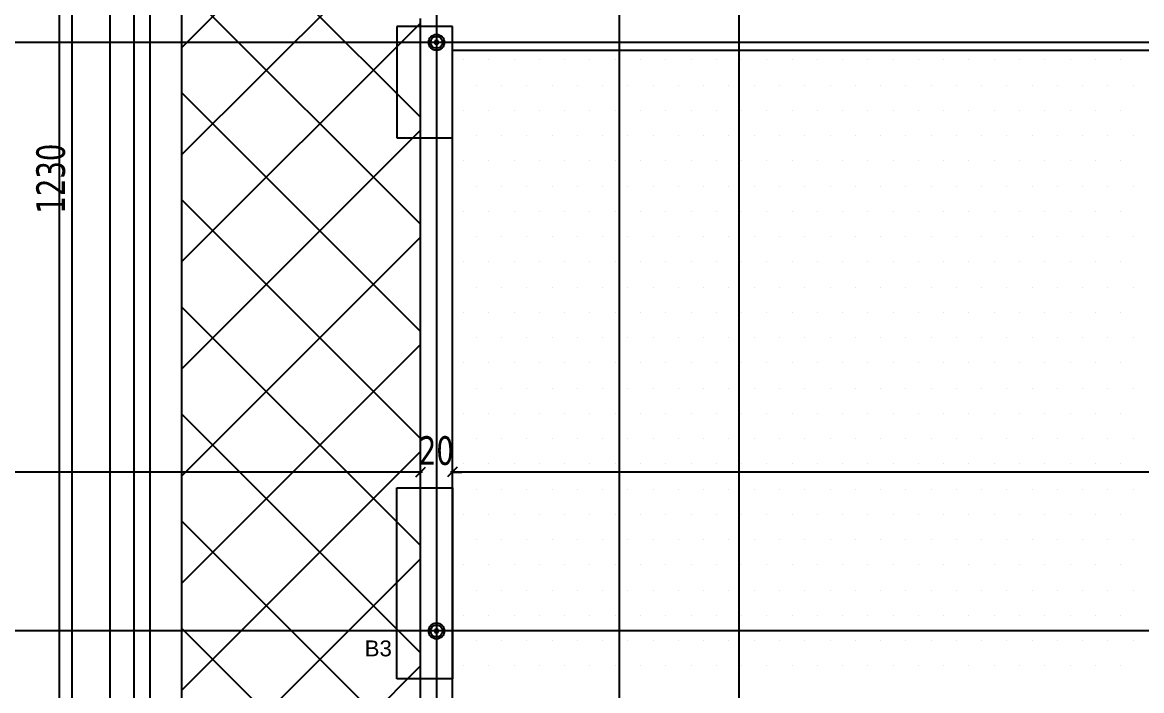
# Model space of a CAD drawing. Header units: millimetres. Extents: x 43168.9 to 43194.6, y -25545.1 to -25543.4.
# Drawn here: x 43179.9368 to 43180.0775, y -25543.9914 to -25543.9074 of the extents above; entities that cross this region are included whole.
import ezdxf

# ---------------------------------------------------------------- set-up
doc = ezdxf.new("R2010")
doc.units = ezdxf.units.MM
doc.header["$LTSCALE"] = 200
for name, pattern in [('DASHDOT', [1, 0.5, -0.25, 0, -0.25]), ('DASHDOT2', [0.5, 0.25, -0.125, 0, -0.125]), ('HIDDEN2', [0.1875, 0.125, -0.0625])]:
    doc.linetypes.add(name, pattern=pattern)
for name, color, linetype in [('aks_sgh', 5, 'DASHDOT2'), ('gor-1_sgh', 232, 'Continuous'), ('gor-2_sgh', 161, 'Continuous'), ('gor-4_sgh', 17, 'Continuous'), ('izd-alt_sgh', 8, 'HIDDEN2'), ('kesitcizgisi_sgh', 22, 'Continuous'), ('olcudis_sgh', 185, 'Continuous'), ('olcuic_sgh', 183, 'Continuous'), ('tarama-zemin_sgh', 197, 'Continuous')]:
    doc.layers.add(name, color=color, linetype=linetype)
doc.styles.add('1-200', font='arial.ttf', dxfattribs={"height": 60})
doc.styles.add('dim', font='VERDANA.TTF', dxfattribs={"width": 0.7})

msp = doc.modelspace()

# ---------------------------------------------------------------- hatches: boundary and pattern name
h = msp.add_hatch(color=256)
edge = h.paths.add_edge_path()
edge.add_arc((43179.98888, -25543.90991), 0.001, 0, 360)
edge = h.paths.add_edge_path(flags=16)
edge.add_arc((43179.98888, -25543.90991), 0.00075, 0, 360)
h = msp.add_hatch(color=256)
edge = h.paths.add_edge_path()
edge.add_arc((43179.98888, -25543.98392), 0.001, 0, 360)
edge = h.paths.add_edge_path(flags=16)
edge.add_arc((43179.98888, -25543.98392), 0.00075, 0, 360)

# ---------------------------------------------------------------- linework, layer by layer
at = {"color": 0, "linetype": 'ByBlock', "lineweight": -2}
for p, q in [((43179.98908, -25543.90971), (43179.98868, -25543.90971)), ((43179.98868, -25543.90971), (43179.98868, -25543.91011)), ((43179.98868, -25543.91011), (43179.98908, -25543.91011)), ((43179.98895, -25543.90984), (43179.98881, -25543.90998)), ((43179.98895, -25543.90998), (43179.98881, -25543.90984)), ((43179.98908, -25543.91011), (43179.98908, -25543.90971)), ((43179.98628, -25543.96454), (43179.98748, -25543.96334)), ((43179.98628, -25543.96454), (43179.98748, -25543.96334)), ((43179.99148, -25543.96334), (43179.99028, -25543.96454)), ((43179.99148, -25543.96334), (43179.99028, -25543.96454)), ((43179.98908, -25543.98372), (43179.98868, -25543.98372)), ((43179.98868, -25543.98372), (43179.98868, -25543.98412)), ((43179.98868, -25543.98412), (43179.98908, -25543.98412)), ((43179.98895, -25543.98385), (43179.98881, -25543.98399)), ((43179.98895, -25543.98399), (43179.98881, -25543.98385)), ((43179.98908, -25543.98412), (43179.98908, -25543.98372))]:
    msp.add_line(p, q, dxfattribs=at)
at = {"color": 0, "linetype": 'Continuous', "lineweight": -2}
for centre, radius in [((43179.98888, -25543.90991), 0.001), ((43179.98888, -25543.90991), 0.00075), ((43179.98888, -25543.98392), 0.001), ((43179.98888, -25543.98392), 0.00075)]:
    msp.add_circle(centre, radius, dxfattribs=at)
at = {"layer": 'aks_sgh'}
for p, q in [((43179.98888, -25543.74092), (43179.98888, -25544.60992)), ((43180.02688, -25543.74092), (43180.02688, -25544.60992)), ((43180.52688, -25543.90991), (43179.72488, -25543.90991)), ((43180.52688, -25543.98392), (43179.72488, -25543.98392))]:
    msp.add_line(p, q, dxfattribs=at)
at = {"layer": 'gor-1_sgh'}
for p, q in [((43179.95288, -25544.04991), (43179.95288, -25543.80392)), ((43179.95688, -25544.04591), (43179.95688, -25543.80392))]:
    msp.add_line(p, q, dxfattribs=at)
at = {"layer": 'gor-2_sgh'}
for p, q in [((43179.95088, -25544.05191), (43179.95088, -25543.81592)), ((43179.98688, -25544.04591), (43179.98688, -25543.90691)), ((43179.99088, -25544.04591), (43179.99088, -25543.91091)), ((43179.99088, -25543.91091), (43180.12588, -25543.91091))]:
    msp.add_line(p, q, dxfattribs=at)
at = {"layer": 'gor-4_sgh'}
for p, q in [((43179.9415, -25544.17942), (43179.9415, -25543.81592)), ((43179.94785, -25544.17942), (43179.94785, -25543.81592))]:
    msp.add_line(p, q, dxfattribs=at)
at = {"layer": 'izd-alt_sgh'}
for p, q in [((43179.99088, -25543.90791), (43179.98388, -25543.90791)), ((43179.98388, -25543.90791), (43179.98388, -25543.92191)), ((43179.99088, -25543.92191), (43179.99088, -25543.90791)), ((43179.98388, -25543.92191), (43179.99088, -25543.92191)), ((43179.98388, -25543.96592), (43179.99088, -25543.96592)), ((43179.98388, -25543.98992), (43179.98388, -25543.96592)), ((43179.99088, -25543.96592), (43179.99088, -25543.98992)), ((43179.99088, -25543.98992), (43179.98388, -25543.98992))]:
    msp.add_line(p, q, dxfattribs=at)
at = {"layer": 'kesitcizgisi_sgh', "linetype": 'DASHDOT'}
msp.add_line((43180.01188, -25544.61379), (43180.01188, -25543.80816), dxfattribs=at)
at = {"layer": 'olcudis_sgh'}
for p, q in [((43179.98688, -25543.96394), (43179.98688, -25543.96294)), ((43179.98688, -25543.96394), (43179.98688, -25543.96294)), ((43179.99088, -25543.96394), (43179.99088, -25543.96294)), ((43179.99088, -25543.96394), (43179.99088, -25543.96294)), ((43179.98713, -25543.96394), (43179.79563, -25543.96394)), ((43179.98688, -25543.96394), (43179.98568, -25543.96394)), ((43180.26113, -25543.96394), (43179.99063, -25543.96394)), ((43179.99088, -25543.96394), (43179.99208, -25543.96394))]:
    msp.add_line(p, q, dxfattribs=at)
at = {"layer": 'olcuic_sgh'}
msp.add_line((43179.94309, -25544.05016), (43179.94309, -25543.80367), dxfattribs=at)
at = {"layer": 'tarama-zemin_sgh'}
for p, q in [((43179.95688, -25543.91054), (43180.0635, -25543.80392)), ((43179.95688, -25543.92401), (43180.07697, -25543.80392)), ((43179.98688, -25543.91931), (43179.95688, -25543.88931)), ((43179.98688, -25543.93278), (43179.95688, -25543.90278)), ((43179.95688, -25543.93748), (43179.98688, -25543.90748)), ((43179.9923, -25543.9121), (43179.9923, -25543.9121)), ((43179.99547, -25543.9121), (43179.99547, -25543.9121)), ((43179.99865, -25543.9121), (43179.99865, -25543.9121)), ((43180.00182, -25543.9121), (43180.00182, -25543.9121)), ((43180.005, -25543.9121), (43180.005, -25543.9121)), ((43180.00817, -25543.9121), (43180.00817, -25543.9121)), ((43180.01135, -25543.9121), (43180.01135, -25543.9121)), ((43180.01452, -25543.9121), (43180.01452, -25543.9121)), ((43180.0177, -25543.9121), (43180.0177, -25543.9121)), ((43180.02087, -25543.9121), (43180.02087, -25543.9121)), ((43180.02405, -25543.9121), (43180.02405, -25543.9121)), ((43180.02722, -25543.9121), (43180.02722, -25543.9121)), ((43180.0304, -25543.9121), (43180.0304, -25543.9121)), ((43180.03357, -25543.9121), (43180.03357, -25543.9121)), ((43180.03675, -25543.9121), (43180.03675, -25543.9121)), ((43180.03992, -25543.9121), (43180.03992, -25543.9121)), ((43180.0431, -25543.9121), (43180.0431, -25543.9121)), ((43180.04627, -25543.9121), (43180.04627, -25543.9121)), ((43180.04945, -25543.9121), (43180.04945, -25543.9121)), ((43180.05262, -25543.9121), (43180.05262, -25543.9121)), ((43180.0558, -25543.9121), (43180.0558, -25543.9121)), ((43180.05897, -25543.9121), (43180.05897, -25543.9121)), ((43180.06215, -25543.9121), (43180.06215, -25543.9121)), ((43180.06532, -25543.9121), (43180.06532, -25543.9121)), ((43180.0685, -25543.9121), (43180.0685, -25543.9121)), ((43180.07167, -25543.9121), (43180.07167, -25543.9121)), ((43180.07485, -25543.9121), (43180.07485, -25543.9121)), ((43179.99389, -25543.91528), (43179.99389, -25543.91528)), ((43179.99706, -25543.91528), (43179.99706, -25543.91528)), ((43180.00024, -25543.91528), (43180.00024, -25543.91528)), ((43180.00341, -25543.91528), (43180.00341, -25543.91528)), ((43180.00659, -25543.91528), (43180.00659, -25543.91528)), ((43180.00976, -25543.91528), (43180.00976, -25543.91528)), ((43180.01294, -25543.91528), (43180.01294, -25543.91528)), ((43180.01611, -25543.91528), (43180.01611, -25543.91528)), ((43180.01929, -25543.91528), (43180.01929, -25543.91528)), ((43180.02246, -25543.91528), (43180.02246, -25543.91528)), ((43180.02564, -25543.91528), (43180.02564, -25543.91528)), ((43180.02881, -25543.91528), (43180.02881, -25543.91528)), ((43180.03199, -25543.91528), (43180.03199, -25543.91528)), ((43180.03516, -25543.91528), (43180.03516, -25543.91528)), ((43180.03834, -25543.91528), (43180.03834, -25543.91528)), ((43180.04151, -25543.91528), (43180.04151, -25543.91528)), ((43180.04469, -25543.91528), (43180.04469, -25543.91528)), ((43180.04786, -25543.91528), (43180.04786, -25543.91528)), ((43180.05104, -25543.91528), (43180.05104, -25543.91528)), ((43180.05421, -25543.91528), (43180.05421, -25543.91528)), ((43180.05739, -25543.91528), (43180.05739, -25543.91528)), ((43180.06056, -25543.91528), (43180.06056, -25543.91528)), ((43180.06374, -25543.91528), (43180.06374, -25543.91528)), ((43180.06691, -25543.91528), (43180.06691, -25543.91528)), ((43180.07009, -25543.91528), (43180.07009, -25543.91528)), ((43180.07326, -25543.91528), (43180.07326, -25543.91528)), ((43180.07644, -25543.91528), (43180.07644, -25543.91528)), ((43179.98688, -25543.94625), (43179.95688, -25543.91625)), ((43179.9923, -25543.91845), (43179.9923, -25543.91845)), ((43179.99547, -25543.91845), (43179.99547, -25543.91845)), ((43179.99865, -25543.91845), (43179.99865, -25543.91845)), ((43180.00182, -25543.91845), (43180.00182, -25543.91845)), ((43180.005, -25543.91845), (43180.005, -25543.91845)), ((43180.00817, -25543.91845), (43180.00817, -25543.91845)), ((43180.01135, -25543.91845), (43180.01135, -25543.91845)), ((43180.01452, -25543.91845), (43180.01452, -25543.91845)), ((43180.0177, -25543.91845), (43180.0177, -25543.91845)), ((43180.02087, -25543.91845), (43180.02087, -25543.91845)), ((43180.02405, -25543.91845), (43180.02405, -25543.91845)), ((43180.02722, -25543.91845), (43180.02722, -25543.91845)), ((43180.0304, -25543.91845), (43180.0304, -25543.91845)), ((43180.03357, -25543.91845), (43180.03357, -25543.91845)), ((43180.03675, -25543.91845), (43180.03675, -25543.91845)), ((43180.03992, -25543.91845), (43180.03992, -25543.91845)), ((43180.0431, -25543.91845), (43180.0431, -25543.91845)), ((43180.04627, -25543.91845), (43180.04627, -25543.91845)), ((43180.04945, -25543.91845), (43180.04945, -25543.91845)), ((43180.05262, -25543.91845), (43180.05262, -25543.91845)), ((43180.0558, -25543.91845), (43180.0558, -25543.91845)), ((43180.05897, -25543.91845), (43180.05897, -25543.91845)), ((43180.06215, -25543.91845), (43180.06215, -25543.91845)), ((43180.06532, -25543.91845), (43180.06532, -25543.91845)), ((43180.0685, -25543.91845), (43180.0685, -25543.91845)), ((43180.07167, -25543.91845), (43180.07167, -25543.91845)), ((43180.07485, -25543.91845), (43180.07485, -25543.91845)), ((43179.95688, -25543.95095), (43179.98688, -25543.92095)), ((43179.99389, -25543.92163), (43179.99389, -25543.92163)), ((43179.99706, -25543.92163), (43179.99706, -25543.92163)), ((43180.00024, -25543.92163), (43180.00024, -25543.92163)), ((43180.00341, -25543.92163), (43180.00341, -25543.92163)), ((43180.00659, -25543.92163), (43180.00659, -25543.92163)), ((43180.00976, -25543.92163), (43180.00976, -25543.92163)), ((43180.01294, -25543.92163), (43180.01294, -25543.92163)), ((43180.01611, -25543.92163), (43180.01611, -25543.92163)), ((43180.01929, -25543.92163), (43180.01929, -25543.92163)), ((43180.02246, -25543.92163), (43180.02246, -25543.92163)), ((43180.02564, -25543.92163), (43180.02564, -25543.92163)), ((43180.02881, -25543.92163), (43180.02881, -25543.92163)), ((43180.03199, -25543.92163), (43180.03199, -25543.92163)), ((43180.03516, -25543.92163), (43180.03516, -25543.92163)), ((43180.03834, -25543.92163), (43180.03834, -25543.92163)), ((43180.04151, -25543.92163), (43180.04151, -25543.92163)), ((43180.04469, -25543.92163), (43180.04469, -25543.92163)), ((43180.04786, -25543.92163), (43180.04786, -25543.92163)), ((43180.05104, -25543.92163), (43180.05104, -25543.92163)), ((43180.05421, -25543.92163), (43180.05421, -25543.92163)), ((43180.05739, -25543.92163), (43180.05739, -25543.92163)), ((43180.06056, -25543.92163), (43180.06056, -25543.92163)), ((43180.06374, -25543.92163), (43180.06374, -25543.92163)), ((43180.06691, -25543.92163), (43180.06691, -25543.92163)), ((43180.07009, -25543.92163), (43180.07009, -25543.92163)), ((43180.07326, -25543.92163), (43180.07326, -25543.92163)), ((43180.07644, -25543.92163), (43180.07644, -25543.92163)), ((43179.9923, -25543.9248), (43179.9923, -25543.9248)), ((43179.99547, -25543.9248), (43179.99547, -25543.9248)), ((43179.99865, -25543.9248), (43179.99865, -25543.9248)), ((43180.00182, -25543.9248), (43180.00182, -25543.9248)), ((43180.005, -25543.9248), (43180.005, -25543.9248)), ((43180.00817, -25543.9248), (43180.00817, -25543.9248)), ((43180.01135, -25543.9248), (43180.01135, -25543.9248)), ((43180.01452, -25543.9248), (43180.01452, -25543.9248)), ((43180.0177, -25543.9248), (43180.0177, -25543.9248)), ((43180.02087, -25543.9248), (43180.02087, -25543.9248)), ((43180.02405, -25543.9248), (43180.02405, -25543.9248)), ((43180.02722, -25543.9248), (43180.02722, -25543.9248)), ((43180.0304, -25543.9248), (43180.0304, -25543.9248)), ((43180.03357, -25543.9248), (43180.03357, -25543.9248)), ((43180.03675, -25543.9248), (43180.03675, -25543.9248)), ((43180.03992, -25543.9248), (43180.03992, -25543.9248)), ((43180.0431, -25543.9248), (43180.0431, -25543.9248)), ((43180.04627, -25543.9248), (43180.04627, -25543.9248)), ((43180.04945, -25543.9248), (43180.04945, -25543.9248)), ((43180.05262, -25543.9248), (43180.05262, -25543.9248)), ((43180.0558, -25543.9248), (43180.0558, -25543.9248)), ((43180.05897, -25543.9248), (43180.05897, -25543.9248)), ((43180.06215, -25543.9248), (43180.06215, -25543.9248)), ((43180.06532, -25543.9248), (43180.06532, -25543.9248)), ((43180.0685, -25543.9248), (43180.0685, -25543.9248)), ((43180.07167, -25543.9248), (43180.07167, -25543.9248)), ((43180.07485, -25543.9248), (43180.07485, -25543.9248)), ((43179.99389, -25543.92798), (43179.99389, -25543.92798)), ((43179.99706, -25543.92798), (43179.99706, -25543.92798)), ((43180.00024, -25543.92798), (43180.00024, -25543.92798)), ((43180.00341, -25543.92798), (43180.00341, -25543.92798)), ((43180.00659, -25543.92798), (43180.00659, -25543.92798)), ((43180.00976, -25543.92798), (43180.00976, -25543.92798)), ((43180.01294, -25543.92798), (43180.01294, -25543.92798)), ((43180.01611, -25543.92798), (43180.01611, -25543.92798)), ((43180.01929, -25543.92798), (43180.01929, -25543.92798)), ((43180.02246, -25543.92798), (43180.02246, -25543.92798)), ((43180.02564, -25543.92798), (43180.02564, -25543.92798)), ((43180.02881, -25543.92798), (43180.02881, -25543.92798)), ((43180.03199, -25543.92798), (43180.03199, -25543.92798)), ((43180.03516, -25543.92798), (43180.03516, -25543.92798)), ((43180.03834, -25543.92798), (43180.03834, -25543.92798)), ((43180.04151, -25543.92798), (43180.04151, -25543.92798)), ((43180.04469, -25543.92798), (43180.04469, -25543.92798)), ((43180.04786, -25543.92798), (43180.04786, -25543.92798)), ((43180.05104, -25543.92798), (43180.05104, -25543.92798)), ((43180.05421, -25543.92798), (43180.05421, -25543.92798)), ((43180.05739, -25543.92798), (43180.05739, -25543.92798)), ((43180.06056, -25543.92798), (43180.06056, -25543.92798)), ((43180.06374, -25543.92798), (43180.06374, -25543.92798)), ((43180.06691, -25543.92798), (43180.06691, -25543.92798)), ((43180.07009, -25543.92798), (43180.07009, -25543.92798)), ((43180.07326, -25543.92798), (43180.07326, -25543.92798)), ((43180.07644, -25543.92798), (43180.07644, -25543.92798)), ((43179.98688, -25543.95972), (43179.95688, -25543.92972)), ((43179.9923, -25543.93115), (43179.9923, -25543.93115)), ((43179.99547, -25543.93115), (43179.99547, -25543.93115)), ((43179.99865, -25543.93115), (43179.99865, -25543.93115)), ((43180.00182, -25543.93115), (43180.00182, -25543.93115)), ((43180.005, -25543.93115), (43180.005, -25543.93115)), ((43180.00817, -25543.93115), (43180.00817, -25543.93115)), ((43180.01135, -25543.93115), (43180.01135, -25543.93115)), ((43180.01452, -25543.93115), (43180.01452, -25543.93115)), ((43180.0177, -25543.93115), (43180.0177, -25543.93115)), ((43180.02087, -25543.93115), (43180.02087, -25543.93115)), ((43180.02405, -25543.93115), (43180.02405, -25543.93115)), ((43180.02722, -25543.93115), (43180.02722, -25543.93115)), ((43180.0304, -25543.93115), (43180.0304, -25543.93115)), ((43180.03357, -25543.93115), (43180.03357, -25543.93115)), ((43180.03675, -25543.93115), (43180.03675, -25543.93115)), ((43180.03992, -25543.93115), (43180.03992, -25543.93115)), ((43180.0431, -25543.93115), (43180.0431, -25543.93115)), ((43180.04627, -25543.93115), (43180.04627, -25543.93115)), ((43180.04945, -25543.93115), (43180.04945, -25543.93115)), ((43180.05262, -25543.93115), (43180.05262, -25543.93115)), ((43180.0558, -25543.93115), (43180.0558, -25543.93115)), ((43180.05897, -25543.93115), (43180.05897, -25543.93115)), ((43180.06215, -25543.93115), (43180.06215, -25543.93115)), ((43180.06532, -25543.93115), (43180.06532, -25543.93115)), ((43180.0685, -25543.93115), (43180.0685, -25543.93115)), ((43180.07167, -25543.93115), (43180.07167, -25543.93115)), ((43180.07485, -25543.93115), (43180.07485, -25543.93115)), ((43179.95688, -25543.96442), (43179.98688, -25543.93442)), ((43179.99389, -25543.93433), (43179.99389, -25543.93433)), ((43179.99706, -25543.93433), (43179.99706, -25543.93433)), ((43180.00024, -25543.93433), (43180.00024, -25543.93433)), ((43180.00341, -25543.93433), (43180.00341, -25543.93433)), ((43180.00659, -25543.93433), (43180.00659, -25543.93433)), ((43180.00976, -25543.93433), (43180.00976, -25543.93433)), ((43180.01294, -25543.93433), (43180.01294, -25543.93433)), ((43180.01611, -25543.93433), (43180.01611, -25543.93433)), ((43180.01929, -25543.93433), (43180.01929, -25543.93433)), ((43180.02246, -25543.93433), (43180.02246, -25543.93433)), ((43180.02564, -25543.93433), (43180.02564, -25543.93433)), ((43180.02881, -25543.93433), (43180.02881, -25543.93433)), ((43180.03199, -25543.93433), (43180.03199, -25543.93433)), ((43180.03516, -25543.93433), (43180.03516, -25543.93433)), ((43180.03834, -25543.93433), (43180.03834, -25543.93433)), ((43180.04151, -25543.93433), (43180.04151, -25543.93433)), ((43180.04469, -25543.93433), (43180.04469, -25543.93433)), ((43180.04786, -25543.93433), (43180.04786, -25543.93433)), ((43180.05104, -25543.93433), (43180.05104, -25543.93433)), ((43180.05421, -25543.93433), (43180.05421, -25543.93433)), ((43180.05739, -25543.93433), (43180.05739, -25543.93433)), ((43180.06056, -25543.93433), (43180.06056, -25543.93433)), ((43180.06374, -25543.93433), (43180.06374, -25543.93433)), ((43180.06691, -25543.93433), (43180.06691, -25543.93433)), ((43180.07009, -25543.93433), (43180.07009, -25543.93433)), ((43180.07326, -25543.93433), (43180.07326, -25543.93433)), ((43180.07644, -25543.93433), (43180.07644, -25543.93433)), ((43179.9923, -25543.9375), (43179.9923, -25543.9375)), ((43179.99547, -25543.9375), (43179.99547, -25543.9375)), ((43179.99865, -25543.9375), (43179.99865, -25543.9375)), ((43180.00182, -25543.9375), (43180.00182, -25543.9375)), ((43180.005, -25543.9375), (43180.005, -25543.9375)), ((43180.00817, -25543.9375), (43180.00817, -25543.9375)), ((43180.01135, -25543.9375), (43180.01135, -25543.9375)), ((43180.01452, -25543.9375), (43180.01452, -25543.9375)), ((43180.0177, -25543.9375), (43180.0177, -25543.9375)), ((43180.02087, -25543.9375), (43180.02087, -25543.9375)), ((43180.02405, -25543.9375), (43180.02405, -25543.9375)), ((43180.02722, -25543.9375), (43180.02722, -25543.9375)), ((43180.0304, -25543.9375), (43180.0304, -25543.9375)), ((43180.03357, -25543.9375), (43180.03357, -25543.9375)), ((43180.03675, -25543.9375), (43180.03675, -25543.9375)), ((43180.03992, -25543.9375), (43180.03992, -25543.9375)), ((43180.0431, -25543.9375), (43180.0431, -25543.9375)), ((43180.04627, -25543.9375), (43180.04627, -25543.9375)), ((43180.04945, -25543.9375), (43180.04945, -25543.9375)), ((43180.05262, -25543.9375), (43180.05262, -25543.9375)), ((43180.0558, -25543.9375), (43180.0558, -25543.9375)), ((43180.05897, -25543.9375), (43180.05897, -25543.9375)), ((43180.06215, -25543.9375), (43180.06215, -25543.9375)), ((43180.06532, -25543.9375), (43180.06532, -25543.9375)), ((43180.0685, -25543.9375), (43180.0685, -25543.9375)), ((43180.07167, -25543.9375), (43180.07167, -25543.9375)), ((43180.07485, -25543.9375), (43180.07485, -25543.9375)), ((43179.99389, -25543.94068), (43179.99389, -25543.94068)), ((43179.99706, -25543.94068), (43179.99706, -25543.94068)), ((43180.00024, -25543.94068), (43180.00024, -25543.94068)), ((43180.00341, -25543.94068), (43180.00341, -25543.94068)), ((43180.00659, -25543.94068), (43180.00659, -25543.94068)), ((43180.00976, -25543.94068), (43180.00976, -25543.94068)), ((43180.01294, -25543.94068), (43180.01294, -25543.94068)), ((43180.01611, -25543.94068), (43180.01611, -25543.94068)), ((43180.01929, -25543.94068), (43180.01929, -25543.94068)), ((43180.02246, -25543.94068), (43180.02246, -25543.94068)), ((43180.02564, -25543.94068), (43180.02564, -25543.94068)), ((43180.02881, -25543.94068), (43180.02881, -25543.94068)), ((43180.03199, -25543.94068), (43180.03199, -25543.94068)), ((43180.03516, -25543.94068), (43180.03516, -25543.94068)), ((43180.03834, -25543.94068), (43180.03834, -25543.94068)), ((43180.04151, -25543.94068), (43180.04151, -25543.94068)), ((43180.04469, -25543.94068), (43180.04469, -25543.94068)), ((43180.04786, -25543.94068), (43180.04786, -25543.94068)), ((43180.05104, -25543.94068), (43180.05104, -25543.94068)), ((43180.05421, -25543.94068), (43180.05421, -25543.94068)), ((43180.05739, -25543.94068), (43180.05739, -25543.94068)), ((43180.06056, -25543.94068), (43180.06056, -25543.94068)), ((43180.06374, -25543.94068), (43180.06374, -25543.94068)), ((43180.06691, -25543.94068), (43180.06691, -25543.94068)), ((43180.07009, -25543.94068), (43180.07009, -25543.94068)), ((43180.07326, -25543.94068), (43180.07326, -25543.94068)), ((43180.07644, -25543.94068), (43180.07644, -25543.94068)), ((43179.98688, -25543.97319), (43179.95688, -25543.94319)), ((43179.9923, -25543.94385), (43179.9923, -25543.94385)), ((43179.99547, -25543.94385), (43179.99547, -25543.94385)), ((43179.99865, -25543.94385), (43179.99865, -25543.94385)), ((43180.00182, -25543.94385), (43180.00182, -25543.94385)), ((43180.005, -25543.94385), (43180.005, -25543.94385)), ((43180.00817, -25543.94385), (43180.00817, -25543.94385)), ((43180.01135, -25543.94385), (43180.01135, -25543.94385)), ((43180.01452, -25543.94385), (43180.01452, -25543.94385)), ((43180.0177, -25543.94385), (43180.0177, -25543.94385)), ((43180.02087, -25543.94385), (43180.02087, -25543.94385)), ((43180.02405, -25543.94385), (43180.02405, -25543.94385)), ((43180.02722, -25543.94385), (43180.02722, -25543.94385)), ((43180.0304, -25543.94385), (43180.0304, -25543.94385)), ((43180.03357, -25543.94385), (43180.03357, -25543.94385)), ((43180.03675, -25543.94385), (43180.03675, -25543.94385)), ((43180.03992, -25543.94385), (43180.03992, -25543.94385)), ((43180.0431, -25543.94385), (43180.0431, -25543.94385)), ((43180.04627, -25543.94385), (43180.04627, -25543.94385)), ((43180.04945, -25543.94385), (43180.04945, -25543.94385)), ((43180.05262, -25543.94385), (43180.05262, -25543.94385)), ((43180.0558, -25543.94385), (43180.0558, -25543.94385)), ((43180.05897, -25543.94385), (43180.05897, -25543.94385)), ((43180.06215, -25543.94385), (43180.06215, -25543.94385)), ((43180.06532, -25543.94385), (43180.06532, -25543.94385)), ((43180.0685, -25543.94385), (43180.0685, -25543.94385)), ((43180.07167, -25543.94385), (43180.07167, -25543.94385)), ((43180.07485, -25543.94385), (43180.07485, -25543.94385)), ((43179.95688, -25543.97789), (43179.98688, -25543.94789)), ((43179.99389, -25543.94703), (43179.99389, -25543.94703)), ((43179.99706, -25543.94703), (43179.99706, -25543.94703)), ((43180.00024, -25543.94703), (43180.00024, -25543.94703)), ((43180.00341, -25543.94703), (43180.00341, -25543.94703)), ((43180.00659, -25543.94703), (43180.00659, -25543.94703)), ((43180.00976, -25543.94703), (43180.00976, -25543.94703)), ((43180.01294, -25543.94703), (43180.01294, -25543.94703)), ((43180.01611, -25543.94703), (43180.01611, -25543.94703)), ((43180.01929, -25543.94703), (43180.01929, -25543.94703)), ((43180.02246, -25543.94703), (43180.02246, -25543.94703)), ((43180.02564, -25543.94703), (43180.02564, -25543.94703)), ((43180.02881, -25543.94703), (43180.02881, -25543.94703)), ((43180.03199, -25543.94703), (43180.03199, -25543.94703)), ((43180.03516, -25543.94703), (43180.03516, -25543.94703)), ((43180.03834, -25543.94703), (43180.03834, -25543.94703)), ((43180.04151, -25543.94703), (43180.04151, -25543.94703)), ((43180.04469, -25543.94703), (43180.04469, -25543.94703)), ((43180.04786, -25543.94703), (43180.04786, -25543.94703)), ((43180.05104, -25543.94703), (43180.05104, -25543.94703)), ((43180.05421, -25543.94703), (43180.05421, -25543.94703)), ((43180.05739, -25543.94703), (43180.05739, -25543.94703)), ((43180.06056, -25543.94703), (43180.06056, -25543.94703)), ((43180.06374, -25543.94703), (43180.06374, -25543.94703)), ((43180.06691, -25543.94703), (43180.06691, -25543.94703)), ((43180.07009, -25543.94703), (43180.07009, -25543.94703)), ((43180.07326, -25543.94703), (43180.07326, -25543.94703)), ((43180.07644, -25543.94703), (43180.07644, -25543.94703)), ((43179.9923, -25543.9502), (43179.9923, -25543.9502)), ((43179.99547, -25543.9502), (43179.99547, -25543.9502)), ((43179.99865, -25543.9502), (43179.99865, -25543.9502)), ((43180.00182, -25543.9502), (43180.00182, -25543.9502)), ((43180.005, -25543.9502), (43180.005, -25543.9502)), ((43180.00817, -25543.9502), (43180.00817, -25543.9502)), ((43180.01135, -25543.9502), (43180.01135, -25543.9502)), ((43180.01452, -25543.9502), (43180.01452, -25543.9502)), ((43180.0177, -25543.9502), (43180.0177, -25543.9502)), ((43180.02087, -25543.9502), (43180.02087, -25543.9502)), ((43180.02405, -25543.9502), (43180.02405, -25543.9502)), ((43180.02722, -25543.9502), (43180.02722, -25543.9502)), ((43180.0304, -25543.9502), (43180.0304, -25543.9502)), ((43180.03357, -25543.9502), (43180.03357, -25543.9502)), ((43180.03675, -25543.9502), (43180.03675, -25543.9502)), ((43180.03992, -25543.9502), (43180.03992, -25543.9502)), ((43180.0431, -25543.9502), (43180.0431, -25543.9502)), ((43180.04627, -25543.9502), (43180.04627, -25543.9502)), ((43180.04945, -25543.9502), (43180.04945, -25543.9502)), ((43180.05262, -25543.9502), (43180.05262, -25543.9502)), ((43180.0558, -25543.9502), (43180.0558, -25543.9502)), ((43180.05897, -25543.9502), (43180.05897, -25543.9502)), ((43180.06215, -25543.9502), (43180.06215, -25543.9502)), ((43180.06532, -25543.9502), (43180.06532, -25543.9502)), ((43180.0685, -25543.9502), (43180.0685, -25543.9502)), ((43180.07167, -25543.9502), (43180.07167, -25543.9502)), ((43180.07485, -25543.9502), (43180.07485, -25543.9502)), ((43179.99389, -25543.95338), (43179.99389, -25543.95338)), ((43179.99706, -25543.95338), (43179.99706, -25543.95338)), ((43180.00024, -25543.95338), (43180.00024, -25543.95338)), ((43180.00341, -25543.95338), (43180.00341, -25543.95338)), ((43180.00659, -25543.95338), (43180.00659, -25543.95338)), ((43180.00976, -25543.95338), (43180.00976, -25543.95338)), ((43180.01294, -25543.95338), (43180.01294, -25543.95338)), ((43180.01611, -25543.95338), (43180.01611, -25543.95338)), ((43180.01929, -25543.95338), (43180.01929, -25543.95338)), ((43180.02246, -25543.95338), (43180.02246, -25543.95338)), ((43180.02564, -25543.95338), (43180.02564, -25543.95338)), ((43180.02881, -25543.95338), (43180.02881, -25543.95338)), ((43180.03199, -25543.95338), (43180.03199, -25543.95338)), ((43180.03516, -25543.95338), (43180.03516, -25543.95338)), ((43180.03834, -25543.95338), (43180.03834, -25543.95338)), ((43180.04151, -25543.95338), (43180.04151, -25543.95338)), ((43180.04469, -25543.95338), (43180.04469, -25543.95338)), ((43180.04786, -25543.95338), (43180.04786, -25543.95338)), ((43180.05104, -25543.95338), (43180.05104, -25543.95338)), ((43180.05421, -25543.95338), (43180.05421, -25543.95338)), ((43180.05739, -25543.95338), (43180.05739, -25543.95338)), ((43180.06056, -25543.95338), (43180.06056, -25543.95338)), ((43180.06374, -25543.95338), (43180.06374, -25543.95338)), ((43180.06691, -25543.95338), (43180.06691, -25543.95338)), ((43180.07009, -25543.95338), (43180.07009, -25543.95338)), ((43180.07326, -25543.95338), (43180.07326, -25543.95338)), ((43180.07644, -25543.95338), (43180.07644, -25543.95338)), ((43179.98688, -25543.98666), (43179.95688, -25543.95666)), ((43179.9923, -25543.95655), (43179.9923, -25543.95655)), ((43179.99547, -25543.95655), (43179.99547, -25543.95655)), ((43179.99865, -25543.95655), (43179.99865, -25543.95655)), ((43180.00182, -25543.95655), (43180.00182, -25543.95655)), ((43180.005, -25543.95655), (43180.005, -25543.95655)), ((43180.00817, -25543.95655), (43180.00817, -25543.95655)), ((43180.01135, -25543.95655), (43180.01135, -25543.95655)), ((43180.01452, -25543.95655), (43180.01452, -25543.95655)), ((43180.0177, -25543.95655), (43180.0177, -25543.95655)), ((43180.02087, -25543.95655), (43180.02087, -25543.95655)), ((43180.02405, -25543.95655), (43180.02405, -25543.95655)), ((43180.02722, -25543.95655), (43180.02722, -25543.95655)), ((43180.0304, -25543.95655), (43180.0304, -25543.95655)), ((43180.03357, -25543.95655), (43180.03357, -25543.95655)), ((43180.03675, -25543.95655), (43180.03675, -25543.95655)), ((43180.03992, -25543.95655), (43180.03992, -25543.95655)), ((43180.0431, -25543.95655), (43180.0431, -25543.95655)), ((43180.04627, -25543.95655), (43180.04627, -25543.95655)), ((43180.04945, -25543.95655), (43180.04945, -25543.95655)), ((43180.05262, -25543.95655), (43180.05262, -25543.95655)), ((43180.0558, -25543.95655), (43180.0558, -25543.95655)), ((43180.05897, -25543.95655), (43180.05897, -25543.95655)), ((43180.06215, -25543.95655), (43180.06215, -25543.95655)), ((43180.06532, -25543.95655), (43180.06532, -25543.95655)), ((43180.0685, -25543.95655), (43180.0685, -25543.95655)), ((43180.07167, -25543.95655), (43180.07167, -25543.95655)), ((43180.07485, -25543.95655), (43180.07485, -25543.95655)), ((43179.99389, -25543.95973), (43179.99389, -25543.95973)), ((43179.99706, -25543.95973), (43179.99706, -25543.95973)), ((43180.00024, -25543.95973), (43180.00024, -25543.95973)), ((43180.00341, -25543.95973), (43180.00341, -25543.95973)), ((43180.00659, -25543.95973), (43180.00659, -25543.95973)), ((43180.00976, -25543.95973), (43180.00976, -25543.95973)), ((43180.01294, -25543.95973), (43180.01294, -25543.95973)), ((43180.01611, -25543.95973), (43180.01611, -25543.95973)), ((43180.01929, -25543.95973), (43180.01929, -25543.95973)), ((43180.02246, -25543.95973), (43180.02246, -25543.95973)), ((43180.02564, -25543.95973), (43180.02564, -25543.95973)), ((43180.02881, -25543.95973), (43180.02881, -25543.95973)), ((43180.03199, -25543.95973), (43180.03199, -25543.95973)), ((43180.03516, -25543.95973), (43180.03516, -25543.95973)), ((43180.03834, -25543.95973), (43180.03834, -25543.95973)), ((43180.04151, -25543.95973), (43180.04151, -25543.95973)), ((43180.04469, -25543.95973), (43180.04469, -25543.95973)), ((43180.04786, -25543.95973), (43180.04786, -25543.95973)), ((43180.05104, -25543.95973), (43180.05104, -25543.95973)), ((43180.05421, -25543.95973), (43180.05421, -25543.95973)), ((43180.05739, -25543.95973), (43180.05739, -25543.95973)), ((43180.06056, -25543.95973), (43180.06056, -25543.95973)), ((43180.06374, -25543.95973), (43180.06374, -25543.95973)), ((43180.06691, -25543.95973), (43180.06691, -25543.95973)), ((43180.07009, -25543.95973), (43180.07009, -25543.95973)), ((43180.07326, -25543.95973), (43180.07326, -25543.95973)), ((43180.07644, -25543.95973), (43180.07644, -25543.95973)), ((43179.95688, -25543.99136), (43179.98688, -25543.96136)), ((43179.9923, -25543.9629), (43179.9923, -25543.9629)), ((43179.99547, -25543.9629), (43179.99547, -25543.9629)), ((43179.99865, -25543.9629), (43179.99865, -25543.9629)), ((43180.00182, -25543.9629), (43180.00182, -25543.9629)), ((43180.005, -25543.9629), (43180.005, -25543.9629)), ((43180.00817, -25543.9629), (43180.00817, -25543.9629)), ((43180.01135, -25543.9629), (43180.01135, -25543.9629)), ((43180.01452, -25543.9629), (43180.01452, -25543.9629)), ((43180.0177, -25543.9629), (43180.0177, -25543.9629)), ((43180.02087, -25543.9629), (43180.02087, -25543.9629)), ((43180.02405, -25543.9629), (43180.02405, -25543.9629)), ((43180.02722, -25543.9629), (43180.02722, -25543.9629)), ((43180.0304, -25543.9629), (43180.0304, -25543.9629)), ((43180.03357, -25543.9629), (43180.03357, -25543.9629)), ((43180.03675, -25543.9629), (43180.03675, -25543.9629)), ((43180.03992, -25543.9629), (43180.03992, -25543.9629)), ((43180.0431, -25543.9629), (43180.0431, -25543.9629)), ((43180.04627, -25543.9629), (43180.04627, -25543.9629)), ((43180.04945, -25543.9629), (43180.04945, -25543.9629)), ((43180.05262, -25543.9629), (43180.05262, -25543.9629)), ((43180.0558, -25543.9629), (43180.0558, -25543.9629)), ((43180.05897, -25543.9629), (43180.05897, -25543.9629)), ((43180.06215, -25543.9629), (43180.06215, -25543.9629)), ((43180.06532, -25543.9629), (43180.06532, -25543.9629)), ((43180.0685, -25543.9629), (43180.0685, -25543.9629)), ((43180.07167, -25543.9629), (43180.07167, -25543.9629)), ((43180.07485, -25543.9629), (43180.07485, -25543.9629)), ((43179.99389, -25543.96608), (43179.99389, -25543.96608)), ((43179.99706, -25543.96608), (43179.99706, -25543.96608)), ((43180.00024, -25543.96608), (43180.00024, -25543.96608)), ((43180.00341, -25543.96608), (43180.00341, -25543.96608)), ((43180.00659, -25543.96608), (43180.00659, -25543.96608)), ((43180.00976, -25543.96608), (43180.00976, -25543.96608)), ((43180.01294, -25543.96608), (43180.01294, -25543.96608)), ((43180.01611, -25543.96608), (43180.01611, -25543.96608)), ((43180.01929, -25543.96608), (43180.01929, -25543.96608)), ((43180.02246, -25543.96608), (43180.02246, -25543.96608)), ((43180.02564, -25543.96608), (43180.02564, -25543.96608)), ((43180.02881, -25543.96608), (43180.02881, -25543.96608)), ((43180.03199, -25543.96608), (43180.03199, -25543.96608)), ((43180.03516, -25543.96608), (43180.03516, -25543.96608)), ((43180.03834, -25543.96608), (43180.03834, -25543.96608)), ((43180.04151, -25543.96608), (43180.04151, -25543.96608)), ((43180.04469, -25543.96608), (43180.04469, -25543.96608)), ((43180.04786, -25543.96608), (43180.04786, -25543.96608)), ((43180.05104, -25543.96608), (43180.05104, -25543.96608)), ((43180.05421, -25543.96608), (43180.05421, -25543.96608)), ((43180.05739, -25543.96608), (43180.05739, -25543.96608)), ((43180.06056, -25543.96608), (43180.06056, -25543.96608)), ((43180.06374, -25543.96608), (43180.06374, -25543.96608)), ((43180.06691, -25543.96608), (43180.06691, -25543.96608)), ((43180.07009, -25543.96608), (43180.07009, -25543.96608)), ((43180.07326, -25543.96608), (43180.07326, -25543.96608)), ((43180.07644, -25543.96608), (43180.07644, -25543.96608)), ((43179.9923, -25543.96925), (43179.9923, -25543.96925)), ((43179.99547, -25543.96925), (43179.99547, -25543.96925)), ((43179.99865, -25543.96925), (43179.99865, -25543.96925)), ((43180.00182, -25543.96925), (43180.00182, -25543.96925)), ((43180.005, -25543.96925), (43180.005, -25543.96925)), ((43180.00817, -25543.96925), (43180.00817, -25543.96925)), ((43180.01135, -25543.96925), (43180.01135, -25543.96925)), ((43180.01452, -25543.96925), (43180.01452, -25543.96925)), ((43180.0177, -25543.96925), (43180.0177, -25543.96925)), ((43180.02087, -25543.96925), (43180.02087, -25543.96925)), ((43180.02405, -25543.96925), (43180.02405, -25543.96925)), ((43180.02722, -25543.96925), (43180.02722, -25543.96925)), ((43180.0304, -25543.96925), (43180.0304, -25543.96925)), ((43180.03357, -25543.96925), (43180.03357, -25543.96925)), ((43180.03675, -25543.96925), (43180.03675, -25543.96925)), ((43180.03992, -25543.96925), (43180.03992, -25543.96925)), ((43180.0431, -25543.96925), (43180.0431, -25543.96925)), ((43180.04627, -25543.96925), (43180.04627, -25543.96925)), ((43180.04945, -25543.96925), (43180.04945, -25543.96925)), ((43180.05262, -25543.96925), (43180.05262, -25543.96925)), ((43180.0558, -25543.96925), (43180.0558, -25543.96925)), ((43180.05897, -25543.96925), (43180.05897, -25543.96925)), ((43180.06215, -25543.96925), (43180.06215, -25543.96925)), ((43180.06532, -25543.96925), (43180.06532, -25543.96925)), ((43180.0685, -25543.96925), (43180.0685, -25543.96925)), ((43180.07167, -25543.96925), (43180.07167, -25543.96925)), ((43180.07485, -25543.96925), (43180.07485, -25543.96925)), ((43179.98688, -25544.00013), (43179.95688, -25543.97013)), ((43179.99389, -25543.97243), (43179.99389, -25543.97243)), ((43179.99706, -25543.97243), (43179.99706, -25543.97243)), ((43180.00024, -25543.97243), (43180.00024, -25543.97243)), ((43180.00341, -25543.97243), (43180.00341, -25543.97243)), ((43180.00659, -25543.97243), (43180.00659, -25543.97243)), ((43180.00976, -25543.97243), (43180.00976, -25543.97243)), ((43180.01294, -25543.97243), (43180.01294, -25543.97243)), ((43180.01611, -25543.97243), (43180.01611, -25543.97243)), ((43180.01929, -25543.97243), (43180.01929, -25543.97243)), ((43180.02246, -25543.97243), (43180.02246, -25543.97243)), ((43180.02564, -25543.97243), (43180.02564, -25543.97243)), ((43180.02881, -25543.97243), (43180.02881, -25543.97243)), ((43180.03199, -25543.97243), (43180.03199, -25543.97243)), ((43180.03516, -25543.97243), (43180.03516, -25543.97243)), ((43180.03834, -25543.97243), (43180.03834, -25543.97243)), ((43180.04151, -25543.97243), (43180.04151, -25543.97243)), ((43180.04469, -25543.97243), (43180.04469, -25543.97243)), ((43180.04786, -25543.97243), (43180.04786, -25543.97243)), ((43180.05104, -25543.97243), (43180.05104, -25543.97243)), ((43180.05421, -25543.97243), (43180.05421, -25543.97243)), ((43180.05739, -25543.97243), (43180.05739, -25543.97243)), ((43180.06056, -25543.97243), (43180.06056, -25543.97243)), ((43180.06374, -25543.97243), (43180.06374, -25543.97243)), ((43180.06691, -25543.97243), (43180.06691, -25543.97243)), ((43180.07009, -25543.97243), (43180.07009, -25543.97243)), ((43180.07326, -25543.97243), (43180.07326, -25543.97243)), ((43180.07644, -25543.97243), (43180.07644, -25543.97243)), ((43179.95688, -25544.00484), (43179.98688, -25543.97484)), ((43179.9923, -25543.9756), (43179.9923, -25543.9756)), ((43179.99547, -25543.9756), (43179.99547, -25543.9756)), ((43179.99865, -25543.9756), (43179.99865, -25543.9756)), ((43180.00182, -25543.9756), (43180.00182, -25543.9756)), ((43180.005, -25543.9756), (43180.005, -25543.9756)), ((43180.00817, -25543.9756), (43180.00817, -25543.9756)), ((43180.01135, -25543.9756), (43180.01135, -25543.9756)), ((43180.01452, -25543.9756), (43180.01452, -25543.9756)), ((43180.0177, -25543.9756), (43180.0177, -25543.9756)), ((43180.02087, -25543.9756), (43180.02087, -25543.9756)), ((43180.02405, -25543.9756), (43180.02405, -25543.9756)), ((43180.02722, -25543.9756), (43180.02722, -25543.9756)), ((43180.0304, -25543.9756), (43180.0304, -25543.9756)), ((43180.03357, -25543.9756), (43180.03357, -25543.9756)), ((43180.03675, -25543.9756), (43180.03675, -25543.9756)), ((43180.03992, -25543.9756), (43180.03992, -25543.9756)), ((43180.0431, -25543.9756), (43180.0431, -25543.9756)), ((43180.04627, -25543.9756), (43180.04627, -25543.9756)), ((43180.04945, -25543.9756), (43180.04945, -25543.9756)), ((43180.05262, -25543.9756), (43180.05262, -25543.9756)), ((43180.0558, -25543.9756), (43180.0558, -25543.9756)), ((43180.05897, -25543.9756), (43180.05897, -25543.9756)), ((43180.06215, -25543.9756), (43180.06215, -25543.9756)), ((43180.06532, -25543.9756), (43180.06532, -25543.9756)), ((43180.0685, -25543.9756), (43180.0685, -25543.9756)), ((43180.07167, -25543.9756), (43180.07167, -25543.9756)), ((43180.07485, -25543.9756), (43180.07485, -25543.9756)), ((43179.99389, -25543.97878), (43179.99389, -25543.97878)), ((43179.99706, -25543.97878), (43179.99706, -25543.97878)), ((43180.00024, -25543.97878), (43180.00024, -25543.97878)), ((43180.00341, -25543.97878), (43180.00341, -25543.97878)), ((43180.00659, -25543.97878), (43180.00659, -25543.97878)), ((43180.00976, -25543.97878), (43180.00976, -25543.97878)), ((43180.01294, -25543.97878), (43180.01294, -25543.97878)), ((43180.01611, -25543.97878), (43180.01611, -25543.97878)), ((43180.01929, -25543.97878), (43180.01929, -25543.97878)), ((43180.02246, -25543.97878), (43180.02246, -25543.97878)), ((43180.02564, -25543.97878), (43180.02564, -25543.97878)), ((43180.02881, -25543.97878), (43180.02881, -25543.97878)), ((43180.03199, -25543.97878), (43180.03199, -25543.97878)), ((43180.03516, -25543.97878), (43180.03516, -25543.97878)), ((43180.03834, -25543.97878), (43180.03834, -25543.97878)), ((43180.04151, -25543.97878), (43180.04151, -25543.97878)), ((43180.04469, -25543.97878), (43180.04469, -25543.97878)), ((43180.04786, -25543.97878), (43180.04786, -25543.97878)), ((43180.05104, -25543.97878), (43180.05104, -25543.97878)), ((43180.05421, -25543.97878), (43180.05421, -25543.97878)), ((43180.05739, -25543.97878), (43180.05739, -25543.97878)), ((43180.06056, -25543.97878), (43180.06056, -25543.97878)), ((43180.06374, -25543.97878), (43180.06374, -25543.97878)), ((43180.06691, -25543.97878), (43180.06691, -25543.97878)), ((43180.07009, -25543.97878), (43180.07009, -25543.97878)), ((43180.07326, -25543.97878), (43180.07326, -25543.97878)), ((43180.07644, -25543.97878), (43180.07644, -25543.97878)), ((43179.9923, -25543.98195), (43179.9923, -25543.98195)), ((43179.99547, -25543.98195), (43179.99547, -25543.98195)), ((43179.99865, -25543.98195), (43179.99865, -25543.98195)), ((43180.00182, -25543.98195), (43180.00182, -25543.98195)), ((43180.005, -25543.98195), (43180.005, -25543.98195)), ((43180.00817, -25543.98195), (43180.00817, -25543.98195)), ((43180.01135, -25543.98195), (43180.01135, -25543.98195)), ((43180.01452, -25543.98195), (43180.01452, -25543.98195)), ((43180.0177, -25543.98195), (43180.0177, -25543.98195)), ((43180.02087, -25543.98195), (43180.02087, -25543.98195)), ((43180.02405, -25543.98195), (43180.02405, -25543.98195)), ((43180.02722, -25543.98195), (43180.02722, -25543.98195)), ((43180.0304, -25543.98195), (43180.0304, -25543.98195)), ((43180.03357, -25543.98195), (43180.03357, -25543.98195)), ((43180.03675, -25543.98195), (43180.03675, -25543.98195)), ((43180.03992, -25543.98195), (43180.03992, -25543.98195)), ((43180.0431, -25543.98195), (43180.0431, -25543.98195)), ((43180.04627, -25543.98195), (43180.04627, -25543.98195)), ((43180.04945, -25543.98195), (43180.04945, -25543.98195)), ((43180.05262, -25543.98195), (43180.05262, -25543.98195)), ((43180.0558, -25543.98195), (43180.0558, -25543.98195)), ((43180.05897, -25543.98195), (43180.05897, -25543.98195)), ((43180.06215, -25543.98195), (43180.06215, -25543.98195)), ((43180.06532, -25543.98195), (43180.06532, -25543.98195)), ((43180.0685, -25543.98195), (43180.0685, -25543.98195)), ((43180.07167, -25543.98195), (43180.07167, -25543.98195)), ((43180.07485, -25543.98195), (43180.07485, -25543.98195)), ((43179.98688, -25544.0136), (43179.95688, -25543.9836)), ((43179.99389, -25543.98513), (43179.99389, -25543.98513)), ((43179.99706, -25543.98513), (43179.99706, -25543.98513)), ((43180.00024, -25543.98513), (43180.00024, -25543.98513)), ((43180.00341, -25543.98513), (43180.00341, -25543.98513)), ((43180.00659, -25543.98513), (43180.00659, -25543.98513)), ((43180.00976, -25543.98513), (43180.00976, -25543.98513)), ((43180.01294, -25543.98513), (43180.01294, -25543.98513)), ((43180.01611, -25543.98513), (43180.01611, -25543.98513)), ((43180.01929, -25543.98513), (43180.01929, -25543.98513)), ((43180.02246, -25543.98513), (43180.02246, -25543.98513)), ((43180.02564, -25543.98513), (43180.02564, -25543.98513)), ((43180.02881, -25543.98513), (43180.02881, -25543.98513)), ((43180.03199, -25543.98513), (43180.03199, -25543.98513)), ((43180.03516, -25543.98513), (43180.03516, -25543.98513)), ((43180.03834, -25543.98513), (43180.03834, -25543.98513)), ((43180.04151, -25543.98513), (43180.04151, -25543.98513)), ((43180.04469, -25543.98513), (43180.04469, -25543.98513)), ((43180.04786, -25543.98513), (43180.04786, -25543.98513)), ((43180.05104, -25543.98513), (43180.05104, -25543.98513)), ((43180.05421, -25543.98513), (43180.05421, -25543.98513)), ((43180.05739, -25543.98513), (43180.05739, -25543.98513)), ((43180.06056, -25543.98513), (43180.06056, -25543.98513)), ((43180.06374, -25543.98513), (43180.06374, -25543.98513)), ((43180.06691, -25543.98513), (43180.06691, -25543.98513)), ((43180.07009, -25543.98513), (43180.07009, -25543.98513)), ((43180.07326, -25543.98513), (43180.07326, -25543.98513)), ((43180.07644, -25543.98513), (43180.07644, -25543.98513)), ((43179.95688, -25544.01831), (43179.98688, -25543.98831)), ((43179.9923, -25543.9883), (43179.9923, -25543.9883)), ((43179.99547, -25543.9883), (43179.99547, -25543.9883)), ((43179.99865, -25543.9883), (43179.99865, -25543.9883)), ((43180.00182, -25543.9883), (43180.00182, -25543.9883)), ((43180.005, -25543.9883), (43180.005, -25543.9883)), ((43180.00817, -25543.9883), (43180.00817, -25543.9883)), ((43180.01135, -25543.9883), (43180.01135, -25543.9883)), ((43180.01452, -25543.9883), (43180.01452, -25543.9883)), ((43180.0177, -25543.9883), (43180.0177, -25543.9883)), ((43180.02087, -25543.9883), (43180.02087, -25543.9883)), ((43180.02405, -25543.9883), (43180.02405, -25543.9883)), ((43180.02722, -25543.9883), (43180.02722, -25543.9883)), ((43180.0304, -25543.9883), (43180.0304, -25543.9883)), ((43180.03357, -25543.9883), (43180.03357, -25543.9883)), ((43180.03675, -25543.9883), (43180.03675, -25543.9883)), ((43180.03992, -25543.9883), (43180.03992, -25543.9883)), ((43180.0431, -25543.9883), (43180.0431, -25543.9883)), ((43180.04627, -25543.9883), (43180.04627, -25543.9883)), ((43180.04945, -25543.9883), (43180.04945, -25543.9883)), ((43180.05262, -25543.9883), (43180.05262, -25543.9883)), ((43180.0558, -25543.9883), (43180.0558, -25543.9883)), ((43180.05897, -25543.9883), (43180.05897, -25543.9883)), ((43180.06215, -25543.9883), (43180.06215, -25543.9883)), ((43180.06532, -25543.9883), (43180.06532, -25543.9883)), ((43180.0685, -25543.9883), (43180.0685, -25543.9883)), ((43180.07167, -25543.9883), (43180.07167, -25543.9883)), ((43180.07485, -25543.9883), (43180.07485, -25543.9883))]:
    msp.add_line(p, q, dxfattribs=at)

# ---------------------------------------------------------------- texts
at = {"layer": 'aks_sgh', "style": '1-200'}
msp.add_text('B3', height=0.002, rotation=0, dxfattribs=at).set_placement((43179.97985, -25543.98711))
at = {"layer": 'olcudis_sgh', "color": 2, "style": 'dim', "width": 0.7}
msp.add_text('20', height=0.0036, dxfattribs=at).set_placement((43179.98665, -25543.96303))
at = {"layer": 'olcuic_sgh', "color": 2, "style": 'dim', "width": 0.7}
msp.add_text('1230', height=0.0036, rotation=90, dxfattribs=at).set_placement((43179.94218, -25543.93144))

doc.saveas('drawing.dxf')
